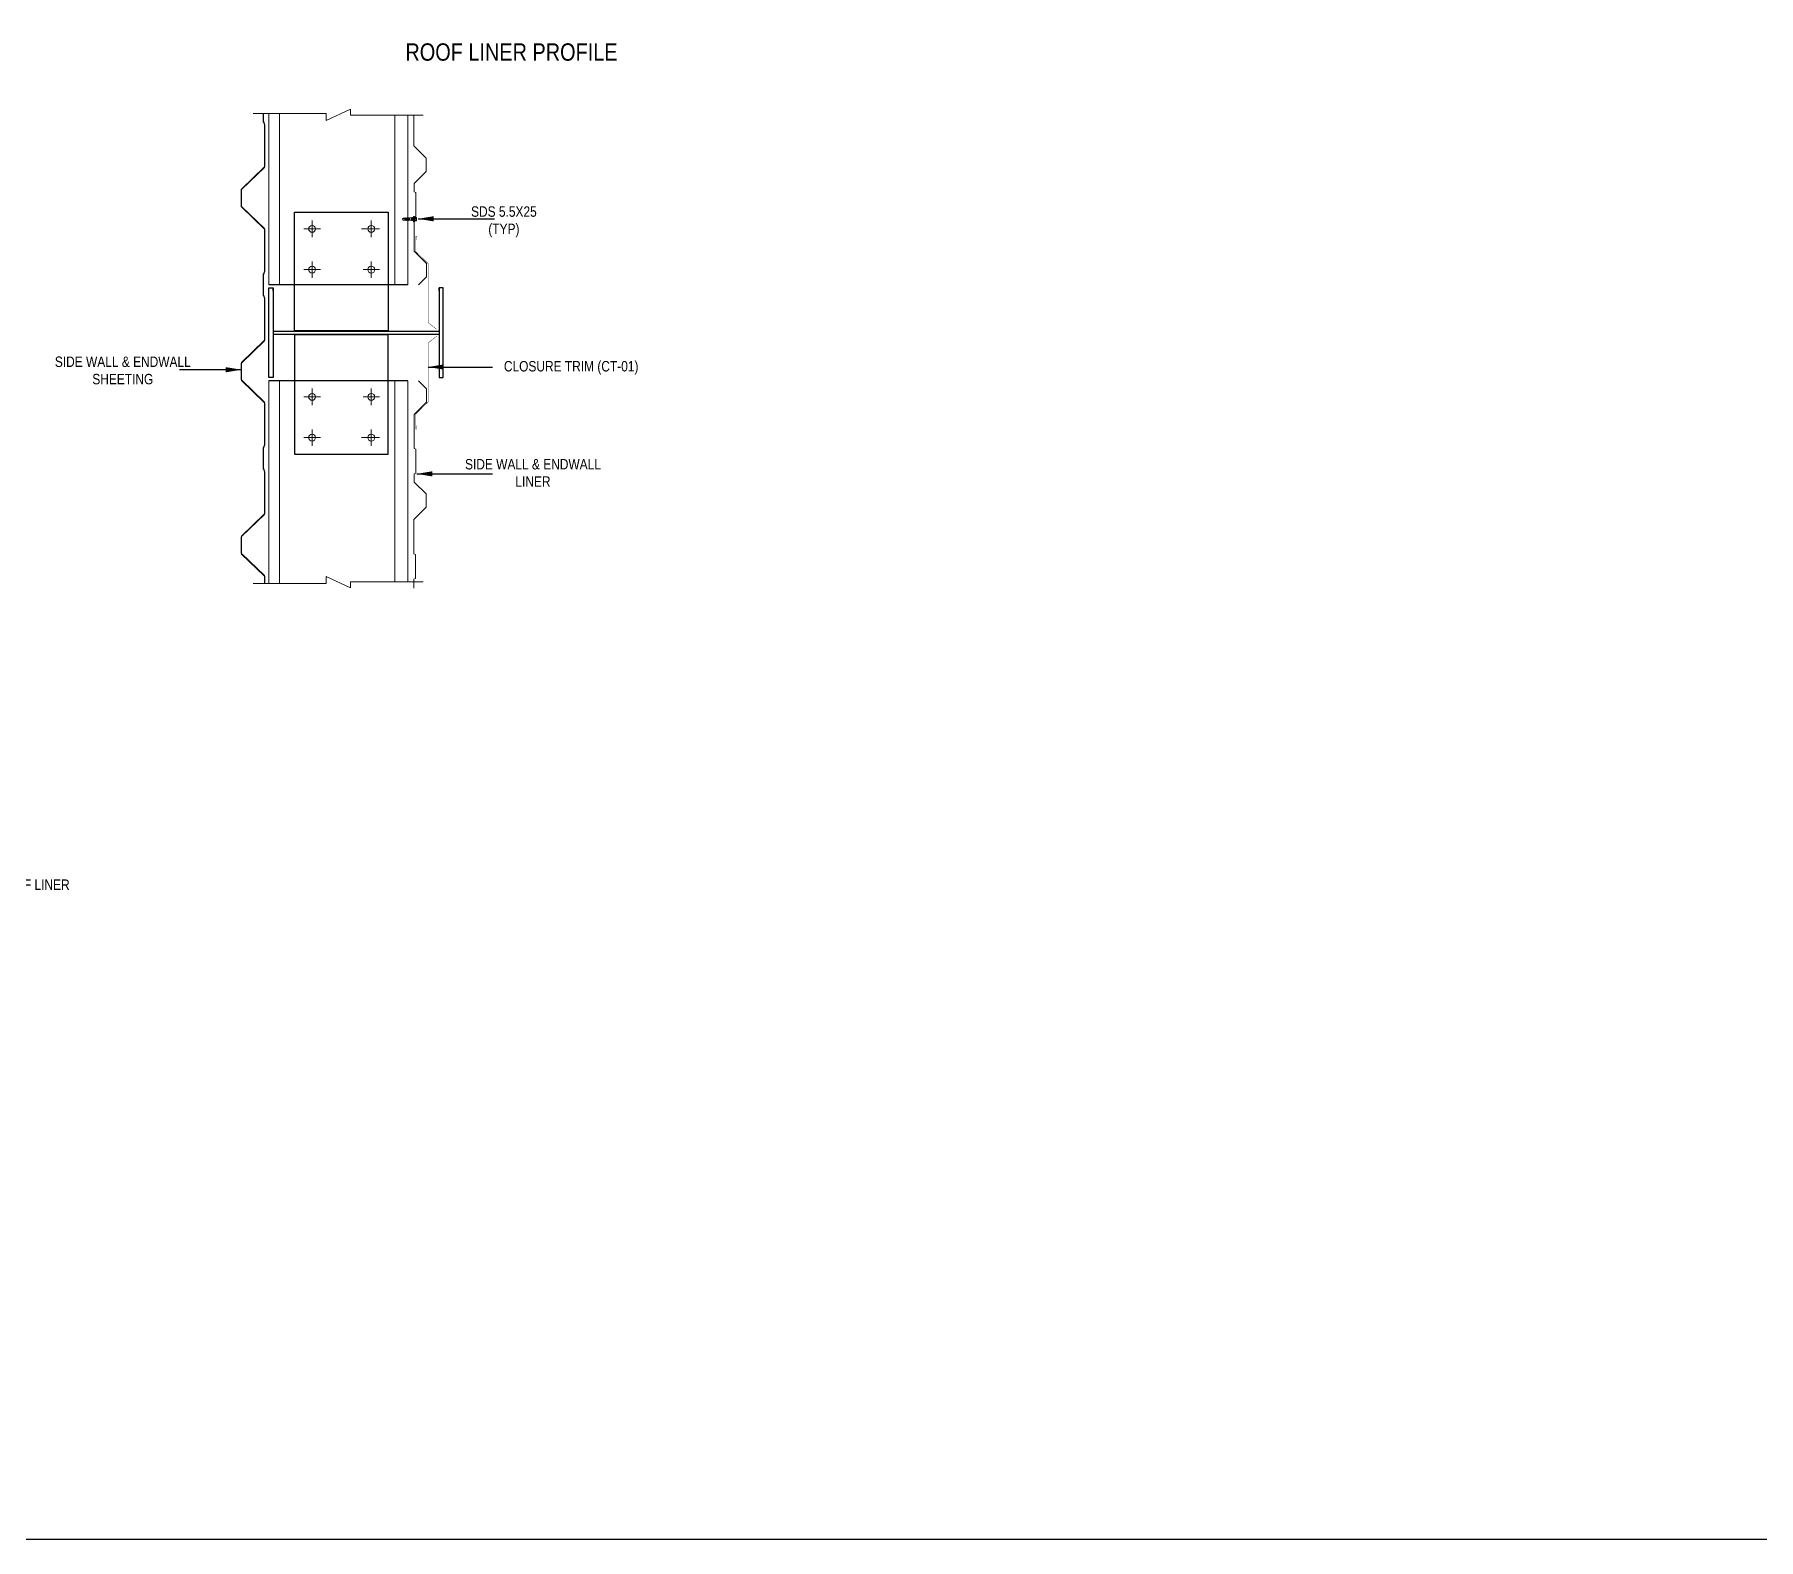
# Model space of a CAD drawing. Header units: millimetres. Extents: x 0 to 2669304, y -3314102 to 0.
# Drawn here: x 2488947 to 2516499, y -3314102 to -3290040 of the extents above; entities that cross this region are included whole.
import ezdxf

# ---------------------------------------------------------------- set-up
doc = ezdxf.new("R2010")
doc.units = ezdxf.units.MM
doc.header["$LTSCALE"] = 0.4
doc.header["$MEASUREMENT"] = 0
for name, color, linetype in [('05', 7, 'Continuous'), ('Dim', 7, 'Continuous'), ('Hatch-Solid', 252, 'Continuous'), ('WallPanels', 86, 'Continuous')]:
    doc.layers.add(name, color=color, linetype=linetype)
doc.layers.add('AllTrims', color=11, linetype='Continuous', lineweight=9)
doc.layers.add('Outer Line', color=1, linetype='Continuous', lineweight=30)
doc.styles.get("Standard").update_dxf_attribs({"font": 'ARIALN.TTF'})
doc.styles.add('y', font='', dxfattribs={"height": 880})
doc.styles.get('y').set_extended_font_data('VNI-Helve-Condense')
doc.dimstyles.get("Standard").update_dxf_attribs({"dimtxt": 0.18, "dimasz": 500, "dimexe": 250, "dimexo": 250, "dimgap": 100, "dimtad": 1, "dimdec": 0, "dimzin": 0, "dimdsep": 46, "dimtxsty": 'y', "dimcen": 0.09, "dimadec": 0, "dimazin": 0, "dimtfac": 1, "dimtdec": 0, "dimtofl": 0, "dimtmove": 0, "dimatfit": 3, "dimfxl": 0, "dimtolj": 1, "dimtzin": 0, "dimarcsym": 0})

# ---------------------------------------------------------------- blocks, each defined once
blk = doc.blocks.new('ASF')
at = {"color": 1, "linetype": 'Continuous'}
for p, q in [((-308278.1, -173829.7), (-308284.1, -173829.7)), ((-308284.1, -173829.7), (-308284.1, -173954.7)), ((-308278.1, -173954.7), (-308278.1, -173829.7)), ((-308047.1, -173954.7), (-308047.1, -173829.7)), ((-308047.1, -173829.7), (-308041.1, -173829.7)), ((-308041.1, -173829.7), (-308041.1, -173954.7)), ((-308278.1, -173890.2), (-308047.1, -173890.2)), ((-308278.1, -173894.2), (-308047.1, -173894.2)), ((-308284.1, -173954.7), (-308278.1, -173954.7)), ((-308278.1, -173950.7), (-308278.1, -173954.7)), ((-308047.1, -173950.7), (-308047.1, -173954.7)), ((-308041.1, -173954.7), (-308047.1, -173954.7))]:
    blk.add_line(p, q, dxfattribs=at)

msp = doc.modelspace()

# ---------------------------------------------------------------- hatches: boundary and pattern name
at = {"layer": 'Hatch-Solid', "lineweight": 9}
h = msp.add_hatch(color=256, dxfattribs=at)
h.paths.add_polyline_path([(2495005.2675, -3292949.7129), (2495012.9333, -3292949.7129), (2495012.9333, -3292992.7335), (2495005.2675, -3292992.7335)])
h.paths.add_polyline_path([(2495005.2675, -3292992.7335), (2495012.9333, -3292992.7335), (2495012.9333, -3293035.754), (2495005.2675, -3293035.754)])

# ---------------------------------------------------------------- linework, layer by layer
at = {"color": 8, "lineweight": 9}
for p, q in [((2492440.3833, -3291303.283), (2493608.2584, -3291303.283)), ((2493608.2584, -3291414.245), (2493996.6254, -3291233.9317)), ((2493608.2584, -3291303.283), (2493608.2584, -3291414.245)), ((2493996.6254, -3291233.9317), (2493996.6254, -3291331.0235)), ((2493996.6254, -3291331.0235), (2495158.9524, -3291331.0235)), ((2493608.2584, -3298816.7145), (2493608.2584, -3298705.7525)), ((2493608.2584, -3298705.7525), (2493996.6254, -3298886.0657)), ((2492440.3833, -3298816.7145), (2493608.2584, -3298816.7145)), ((2493996.6254, -3298886.0657), (2493996.6254, -3298788.974)), ((2493996.6254, -3298788.974), (2495158.9524, -3298788.974))]:
    msp.add_line(p, q, dxfattribs=at)
at = {"color": 3, "lineweight": 9}
for p, q in [((2492694.2633, -3291303.283), (2492694.2633, -3294041.6527)), ((2494913.5034, -3291331.0235), (2494913.5034, -3294041.6527)), ((2492694.2633, -3298816.7145), (2492694.2633, -3295576.5422)), ((2494913.5034, -3298788.974), (2494913.5034, -3295576.5422))]:
    msp.add_line(p, q, dxfattribs=at)
at = {"color": 8, "lineweight": 9, "ltscale": 0.3}
for p, q in [((2492860.7063, -3291303.283), (2492860.7063, -3294041.6527)), ((2494705.4496, -3291331.0235), (2494705.4496, -3294041.6527)), ((2492860.7063, -3298816.7145), (2492860.7063, -3295576.5422)), ((2494705.4496, -3298788.974), (2494705.4496, -3295576.5422))]:
    msp.add_line(p, q, dxfattribs=at)
at = {"linetype": 'Continuous'}
for p, q in [((2494913.5034, -3294041.6527), (2492694.2633, -3294041.6527)), ((2494913.5034, -3295576.5422), (2492694.2633, -3295576.5422))]:
    msp.add_line(p, q, dxfattribs=at)
at = {"color": 2, "lineweight": 9}
for points in [[(2492602.9856, -3291303.283), (2492602.9856, -3291428.4341, 0.0954145724), (2492605.2078, -3291439.973), (2492623.432, -3291485.5335, -0.0954145724), (2492625.178, -3291494.5998), (2492625.178, -3292143.2957, -0.2027939562), (2492617.7685, -3292160.813), (2492257.3375, -3292510.6431, 0.2027939562), (2492247.9072, -3292532.9378), (2492247.9072, -3292775.7791, 0.2027939562), (2492257.3375, -3292798.0739), (2492617.7685, -3293147.9039, -0.2027939562), (2492625.178, -3293165.4213), (2492625.178, -3293814.1172, -0.0954145724), (2492623.432, -3293823.1834), (2492605.2078, -3293868.744, 0.0954145724), (2492602.9856, -3293880.2828), (2492602.9856, -3294013.9122)], [(2492608.5337, -3294013.9122), (2492608.5337, -3293880.2828, -0.0954145724), (2492610.3591, -3293870.8045), (2492628.5833, -3293825.2439, 0.0954145724), (2492630.7261, -3293814.1172), (2492630.7261, -3293165.4213, 0.2027939562), (2492621.6326, -3293143.9227), (2492261.2016, -3292794.0927, -0.2027939562), (2492253.4553, -3292775.7791), (2492253.4553, -3292532.9378, -0.2027939562), (2492261.2016, -3292514.6243), (2492621.6326, -3292164.7942, 0.2027939562), (2492630.7261, -3292143.2957), (2492630.7261, -3291494.5998, 0.0954145724), (2492628.5833, -3291483.473), (2492610.3591, -3291437.9125, -0.0954145724), (2492608.5337, -3291428.4341), (2492608.5337, -3291303.283)], [(2492625.178, -3291500.2623), (2492625.178, -3292143.2957, -0.2027939562), (2492617.7685, -3292160.813), (2492257.3375, -3292510.6431, 0.2027939562), (2492247.9072, -3292532.9378), (2492247.9072, -3292775.7791, 0.2027939562), (2492257.3375, -3292798.0739), (2492617.7685, -3293147.9039, -0.2027939562), (2492625.178, -3293165.4213), (2492625.178, -3293814.1172, -0.0954145724), (2492623.432, -3293823.1834), (2492605.2078, -3293868.744, 0.0954145724), (2492602.9856, -3293880.2828), (2492602.9856, -3294202.4842, 0.0954145724), (2492605.2078, -3294214.0231), (2492623.432, -3294259.5836, -0.0954145724), (2492625.178, -3294268.6499), (2492625.178, -3294917.3458, -0.2027939562), (2492617.7685, -3294934.8631), (2492257.3375, -3295284.6931, 0.2027939562), (2492247.9072, -3295306.9879), (2492247.9072, -3295549.8292, 0.2027939562), (2492257.3375, -3295572.124), (2492617.7685, -3295921.954, -0.2027939562), (2492625.178, -3295939.4713), (2492625.178, -3296588.1673, -0.0954145724), (2492623.432, -3296597.2335), (2492605.2078, -3296642.7941, 0.0954145724), (2492602.9856, -3296654.3329), (2492602.9856, -3296787.9623)], [(2492608.5337, -3296787.9623), (2492608.5337, -3296654.3329, -0.0954145724), (2492610.3591, -3296644.8546), (2492628.5833, -3296599.294, 0.0954145724), (2492630.7261, -3296588.1673), (2492630.7261, -3295939.4713, 0.2027939562), (2492621.6326, -3295917.9728), (2492261.2016, -3295568.1428, -0.2027939562), (2492253.4553, -3295549.8292), (2492253.4553, -3295306.9879, -0.2027939562), (2492261.2016, -3295288.6744), (2492621.6326, -3294938.8443, 0.2027939562), (2492630.7261, -3294917.3458), (2492630.7261, -3294268.6499, 0.0954145724), (2492628.5833, -3294257.5231), (2492610.3591, -3294211.9625, -0.0954145724), (2492608.5337, -3294202.4842), (2492608.5337, -3293880.2828, -0.0954145724), (2492610.3591, -3293870.8045), (2492628.5833, -3293825.2439, 0.0954145724), (2492630.7261, -3293814.1172), (2492630.7261, -3293165.4213, 0.2027939562), (2492621.6326, -3293143.9227), (2492261.2016, -3292794.0927, -0.2027939562), (2492253.4553, -3292775.7791), (2492253.4553, -3292532.9378, -0.2027939562), (2492261.2016, -3292514.6243), (2492621.6326, -3292164.7942, 0.2027939562), (2492630.7261, -3292143.2957), (2492630.7261, -3291500.2623)], [(2492625.178, -3294274.3124), (2492625.178, -3294917.3458, -0.2027939562), (2492617.7685, -3294934.8631), (2492257.3375, -3295284.6931, 0.2027939562), (2492247.9072, -3295306.9879), (2492247.9072, -3295549.8292, 0.2027939562), (2492257.3375, -3295572.124), (2492617.7685, -3295921.954, -0.2027939562), (2492625.178, -3295939.4713), (2492625.178, -3296588.1673, -0.0954145724), (2492623.432, -3296597.2335), (2492605.2078, -3296642.7941, 0.0954145724), (2492602.9856, -3296654.3329), (2492602.9856, -3296976.5343, 0.0954145724), (2492605.2078, -3296988.0731), (2492623.432, -3297033.6337, -0.0954145724), (2492625.178, -3297042.6999), (2492625.178, -3297691.3959, -0.2027939562), (2492617.7685, -3297708.9132), (2492257.3375, -3298058.7432, 0.2027939562), (2492247.9072, -3298081.038), (2492247.9072, -3298323.8793, 0.2027939562), (2492257.3375, -3298346.1741), (2492617.7685, -3298696.0041, -0.2027939562), (2492625.178, -3298713.5214), (2492625.178, -3298816.7145)], [(2492630.7261, -3298816.7145), (2492630.7261, -3298713.5214, 0.2027939562), (2492621.6326, -3298692.0229), (2492261.2016, -3298342.1928, -0.2027939562), (2492253.4553, -3298323.8793), (2492253.4553, -3298081.038, -0.2027939562), (2492261.2016, -3298062.7244), (2492621.6326, -3297712.8944, 0.2027939562), (2492630.7261, -3297691.3959), (2492630.7261, -3297042.6999, 0.0954145724), (2492628.5833, -3297031.5732), (2492610.3591, -3296986.0126, -0.0954145724), (2492608.5337, -3296976.5343), (2492608.5337, -3296654.3329, -0.0954145724), (2492610.3591, -3296644.8546), (2492628.5833, -3296599.294, 0.0954145724), (2492630.7261, -3296588.1673), (2492630.7261, -3295939.4713, 0.2027939562), (2492621.6326, -3295917.9728), (2492261.2016, -3295568.1428, -0.2027939562), (2492253.4553, -3295549.8292), (2492253.4553, -3295306.9879, -0.2027939562), (2492261.2016, -3295288.6744), (2492621.6326, -3294938.8443, 0.2027939562), (2492630.7261, -3294917.3458), (2492630.7261, -3294274.3124)], [(2492625.178, -3297048.3625), (2492625.178, -3297691.3959, -0.2027939562), (2492617.7685, -3297708.9132), (2492257.3375, -3298058.7432, 0.2027939562), (2492247.9072, -3298081.038), (2492247.9072, -3298323.8793, 0.2027939562), (2492257.3375, -3298346.1741), (2492617.7685, -3298696.0041, -0.2027939562), (2492625.178, -3298713.5214), (2492625.178, -3298816.7145)], [(2492630.7261, -3298816.7145), (2492630.7261, -3298713.5214, 0.2027939562), (2492621.6326, -3298692.0229), (2492261.2016, -3298342.1928, -0.2027939562), (2492253.4553, -3298323.8793), (2492253.4553, -3298081.038, -0.2027939562), (2492261.2016, -3298062.7244), (2492621.6326, -3297712.8944, 0.2027939562), (2492630.7261, -3297691.3959), (2492630.7261, -3297048.3625)]]:
    msp.add_lwpolyline(points, format="xyb", dxfattribs=at)
at = {"color": 3, "lineweight": 9}
for points in [[(2495084.5803, -3294043.1124), (2495213.105, -3293914.5877), (2495213.105, -3293700.808), (2495016.9682, -3293504.6712), (2495016.9682, -3292957.6414), (2495043.0334, -3292948.1545), (2495043.0334, -3292563.9804), (2495016.9682, -3292554.4935), (2495016.9682, -3292421.4362), (2495205.9627, -3292232.4417), (2495205.9627, -3292018.6621), (2495009.8259, -3291822.5253), (2495009.8259, -3291331.0235)], [(2495084.5803, -3295575.0826), (2495213.105, -3295703.6073), (2495213.105, -3295917.3869), (2495016.9682, -3296113.5237), (2495016.9682, -3296660.5535), (2495043.0334, -3296670.0405), (2495043.0334, -3297054.2145), (2495016.9682, -3297063.7014), (2495016.9682, -3297196.7588), (2495205.9627, -3297385.7532), (2495205.9627, -3297599.5329), (2495009.8259, -3297795.6696), (2495009.8259, -3298342.6995), (2495035.891, -3298352.1864), (2495035.891, -3298736.3604), (2495009.8259, -3298745.8473), (2495009.8259, -3298889.8028)]]:
    msp.add_lwpolyline(points, dxfattribs=at)
at = {"linetype": 'Continuous'}
for points in [[(2494600.8348, -3294775.641), (2493100.48, -3294775.641), (2493100.48, -3292881.4722), (2494600.8348, -3292881.4722)], [(2494600.8348, -3294842.5539), (2493100.48, -3294842.5539), (2493100.48, -3296751.8713), (2494600.8348, -3296751.8713)]]:
    msp.add_lwpolyline(points, close=True, dxfattribs=at)
at = {"layer": '05', "color": 6, "lineweight": 5}
for p, q in [((2493100.48, -3294775.7656), (2493100.48, -3292881.4722)), ((2494260.0059, -3292881.297), (2493269.8997, -3292881.4573)), ((2494600.8348, -3294775.641), (2494600.8348, -3292881.297)), ((2493100.48, -3294842.4293), (2493100.48, -3296751.8713)), ((2494600.8348, -3294842.5539), (2494600.8348, -3296752.0465)), ((2494260.0059, -3296752.0465), (2493269.8997, -3296751.8862))]:
    msp.add_line(p, q, dxfattribs=at)
at = {"layer": 'AllTrims', "color": 4, "lineweight": 9}
for points in [[(2495375.3743, -3294753.6124, 6.1339, 6.1339, 0), (2495236.605, -3294646.6124, 6.1339, 6.1339, 0), (2495236.605, -3294093.6124, 6.1339, 6.1339, 0), (2495236.605, -3293700.808, 6.1339, 6.1339, 0), (2495042.2544, -3293512.4801, 6.1339, 6.1339, 0), (2495042.2544, -3293365.1251, 6.1339, 6.1339, 0), (2495042.2544, -3293266.8533, 6.1339, 6.1339, 0), (2495054.2823, -3293266.8533, 6.1339, 6.1339, 0), (2495054.2823, -3293326.9929, 0, 0, 0)], [(2495375.3743, -3294864.5826, 6.1339, 6.1339, 0), (2495236.605, -3294971.5826, 6.1339, 6.1339, 0), (2495236.605, -3295524.5826, 6.1339, 6.1339, 0), (2495236.605, -3295917.3869, 6.1339, 6.1339, 0), (2495042.2544, -3296105.7148, 6.1339, 6.1339, 0), (2495042.2544, -3296253.0699, 6.1339, 6.1339, 0), (2495042.2544, -3296351.3416, 6.1339, 6.1339, 0), (2495054.2823, -3296351.3416, 6.1339, 6.1339, 0), (2495054.2823, -3296291.202, 0, 0, 0)]]:
    msp.add_lwpolyline(points, format="xyseb", dxfattribs=at)
at = {"layer": 'Dim', "lineweight": 5}
for p, q in [((2493516.4446, -3293148.2445), (2493252.1303, -3293148.2445)), ((2493384.2874, -3293280.4017), (2493384.2874, -3293016.0873)), ((2494436.8364, -3293148.2445), (2494172.522, -3293148.2445)), ((2494198.2794, -3293148.2445), (2494462.5938, -3293148.2445)), ((2494330.4366, -3293280.4017), (2494330.4366, -3293016.0873)), ((2493516.4446, -3293799.6188), (2493252.1303, -3293799.6188)), ((2493384.2874, -3293667.4616), (2493384.2874, -3293931.776)), ((2494198.2794, -3293799.6188), (2494462.5938, -3293799.6188)), ((2494330.4366, -3293667.4616), (2494330.4366, -3293931.776)), ((2493384.2874, -3295965.8819), (2493384.2874, -3295701.5675)), ((2494330.4366, -3295965.8819), (2494330.4366, -3295701.5675)), ((2493516.4446, -3295833.7247), (2493252.1303, -3295833.7247)), ((2494198.2794, -3295833.7247), (2494462.5938, -3295833.7247)), ((2493516.4446, -3296485.099), (2493252.1303, -3296485.099)), ((2493384.2874, -3296352.9418), (2493384.2874, -3296617.2562)), ((2494436.8364, -3296485.099), (2494172.522, -3296485.099)), ((2494198.2794, -3296485.099), (2494462.5938, -3296485.099)), ((2494330.4366, -3296352.9418), (2494330.4366, -3296617.2562))]:
    msp.add_line(p, q, dxfattribs=at)
for centre in [(2493384.2874, -3293148.2445), (2494330.4366, -3293148.2445), (2493384.2874, -3293799.6188), (2494330.4366, -3293799.6188), (2493384.2874, -3295833.7247), (2494330.4366, -3295833.7247), (2493384.2874, -3296485.099), (2494330.4366, -3296485.099)]:
    msp.add_circle(centre, 55.0143, dxfattribs=at)
at = {"layer": 'Outer Line'}
msp.add_lwpolyline([(2169346.6817, -3073386.0148), (2669303.996, -3073386.0148), (2669303.996, -3314102.072), (2169346.6817, -3314102.072)], close=True, dxfattribs=at)
at = {"layer": 'WallPanels', "lineweight": 9}
for p, q in [((2494941.8324, -3292973.6785), (2494937.0074, -3293011.0765)), ((2494971.5942, -3292973.6785), (2494941.8324, -3292973.6785)), ((2494942.7717, -3293011.0765), (2494942.7717, -3292973.6785)), ((2494966.6954, -3293011.0765), (2494971.5942, -3292973.6785)), ((2495005.2675, -3292949.7129), (2495005.2675, -3293035.754)), ((2495012.9333, -3292949.7129), (2495005.2675, -3292949.7129)), ((2495012.9333, -3292946.906), (2495012.9333, -3292992.7335)), ((2495012.9333, -3292946.906), (2495015.7381, -3292946.906)), ((2495055.0227, -3292992.7335), (2495055.0227, -3292975.1716)), ((2494942.7717, -3293011.0765), (2494966.6954, -3293011.0765)), ((2495012.9333, -3293035.754), (2495005.2675, -3293035.754)), ((2495012.9333, -3293035.754), (2495005.2675, -3293035.754)), ((2495012.9333, -3292995.8027), (2495012.9333, -3292992.7335)), ((2495012.9333, -3293038.5609), (2495012.9333, -3292992.7335)), ((2495012.9333, -3293038.5609), (2495015.7381, -3293038.5609)), ((2495055.0227, -3292992.7335), (2495055.0227, -3293010.2954))]:
    msp.add_line(p, q, dxfattribs=at)
for points in [[(2494906.9726, -3292978.6494), (2494902.9297, -3292978.6494), (2494900.4306, -3292973.6785), (2494896.2024, -3292978.6494), (2494892.1595, -3292978.6494), (2494889.6604, -3292973.6785), (2494885.4322, -3292978.6494), (2494881.3893, -3292978.6494), (2494878.8902, -3292973.6785), (2494874.662, -3292978.6494), (2494869.1935, -3292978.6494), (2494867.7536, -3292975.7853), (2494865.3174, -3292978.6494), (2494841.1324, -3292978.6494)], [(2494867.7536, -3292975.7853), (2494866.391, -3292983.6202)], [(2494878.8902, -3292973.6785), (2494872.2624, -3293011.7885)], [(2494889.6604, -3292973.6785), (2494883.0326, -3293011.7885)], [(2494900.4306, -3292973.6785), (2494893.8028, -3293011.7885)], [(2494911.2008, -3292973.6785), (2494904.573, -3293011.7885)], [(2494917.7429, -3292978.6494), (2494913.7, -3292978.6494), (2494911.2008, -3292973.6785), (2494906.9726, -3292978.6494)], [(2494921.971, -3292973.6785), (2494915.3432, -3293011.7885)], [(2494928.5131, -3292978.6494), (2494924.4702, -3292978.6494), (2494921.971, -3292973.6785), (2494917.7429, -3292978.6494)], [(2494932.7412, -3292973.6785), (2494926.1134, -3293011.7885)], [(2494939.3859, -3292978.6494), (2494935.2404, -3292978.6494), (2494932.7412, -3292973.6785), (2494928.5131, -3292978.6494)], [(2494939.3859, -3292978.6494), (2494941.8324, -3292973.6785)], [(2494975.8224, -3292968.7076), (2494969.1945, -3293016.0473)], [(2494982.3644, -3292973.6785), (2494978.3215, -3292973.6785), (2494975.8224, -3292968.7076), (2494971.5942, -3292973.6785)], [(2494978.3215, -3292973.6785), (2494973.4227, -3293011.0765)], [(2494982.3644, -3292973.6785), (2494977.4656, -3293011.0765)], [(2494986.5926, -3292968.7076), (2494979.9648, -3293016.0473)], [(2494993.2372, -3292973.6785), (2494989.0917, -3292973.6785), (2494986.5926, -3292968.7076), (2494982.3644, -3292973.6785)], [(2494989.0917, -3292973.6785), (2494984.1929, -3293011.0765)], [(2494989.0917, -3292973.6785), (2494984.1929, -3293011.0765)], [(2494993.1346, -3292973.6785), (2494988.2358, -3293011.0765)], [(2494997.3628, -3292968.7076), (2494990.735, -3293016.0473)], [(2495004.4779, -3292973.6785), (2494999.8619, -3292973.6785), (2494997.3628, -3292968.7076), (2494993.1346, -3292973.6785)], [(2494999.8619, -3292973.6785), (2494994.9631, -3293011.0765)], [(2495024.1007, -3292992.7335), (2495024.1007, -3292965.1519), (2495027.746, -3292965.1519), (2495027.746, -3292992.7335)], [(2495027.746, -3292968.5344), (2495051.4405, -3292968.5344)], [(2494841.1324, -3292978.6494), (2494827.0483, -3292992.7335), (2494841.1324, -3293006.8176)], [(2494827.0483, -3292992.7335), (2494864.7373, -3292983.6202)], [(2494841.1324, -3292985.2772), (2494827.0483, -3292992.7335)], [(2494841.1324, -3292978.6494), (2494841.1324, -3292985.2772)], [(2494841.1324, -3292985.2772), (2494864.7373, -3292983.6202)], [(2494902.0738, -3293006.8176), (2494898.0309, -3293006.8176), (2494893.8028, -3293011.7885), (2494891.3036, -3293006.8176), (2494887.2607, -3293006.8176), (2494883.0326, -3293011.7885), (2494880.5334, -3293006.8176), (2494876.4905, -3293006.8176), (2494872.2624, -3293011.7885), (2494869.7632, -3293006.8176), (2494841.1324, -3293006.8176)], [(2494865.3174, -3292978.6494), (2494866.391, -3292983.6202), (2494869.1935, -3292978.6494)], [(2494874.662, -3292978.6494), (2494869.7632, -3293006.8176)], [(2494881.3893, -3292978.6494), (2494876.4905, -3293006.8176)], [(2494885.4322, -3292978.6494), (2494880.5334, -3293006.8176)], [(2494892.1595, -3292978.6494), (2494887.2607, -3293006.8176)], [(2494896.2024, -3292978.6494), (2494891.3036, -3293006.8176)], [(2494902.9297, -3292978.6494), (2494898.0309, -3293006.8176)], [(2494906.9726, -3292978.6494), (2494902.0738, -3293006.8176)], [(2494912.844, -3293006.8176), (2494908.8011, -3293006.8176), (2494904.573, -3293011.7885), (2494902.0738, -3293006.8176)], [(2494913.7, -3292978.6494), (2494908.8011, -3293006.8176)], [(2494917.7429, -3292978.6494), (2494912.844, -3293006.8176)], [(2494923.6142, -3293006.8176), (2494919.5713, -3293006.8176), (2494915.3432, -3293011.7885), (2494912.844, -3293006.8176)], [(2494940.6303, -3293006.8172), (2494937.0074, -3293011.0765), (2494934.8662, -3293006.8176), (2494930.3415, -3293006.8176), (2494926.1134, -3293011.7885), (2494923.6142, -3293006.8176)], [(2494935.2404, -3292978.6494), (2494930.3415, -3293006.8176)], [(2494934.8662, -3293006.8176), (2494939.3859, -3292978.6494)], [(2494942.7717, -3292978.6494), (2494940.6303, -3293006.8172)], [(2494942.7717, -3293011.0765), (2494940.6303, -3293006.8172)], [(2494977.4656, -3293011.0765), (2494973.4227, -3293011.0765), (2494969.1945, -3293016.0473), (2494966.6954, -3293011.0765)], [(2494988.2358, -3293011.0765), (2494984.1929, -3293011.0765), (2494979.9648, -3293016.0473), (2494977.4656, -3293011.0765)], [(2495006.1, -3293011.0765), (2494994.9631, -3293011.0765), (2494990.735, -3293016.0473), (2494988.2358, -3293011.0765)], [(2495024.1007, -3292992.7335), (2495024.1007, -3293020.315), (2495027.746, -3293020.315), (2495027.746, -3292992.7335)], [(2495051.4405, -3292983.5143), (2495027.746, -3292983.5143)], [(2495051.4405, -3293001.9526), (2495027.746, -3293001.9526)], [(2495027.746, -3293016.9325), (2495051.4405, -3293016.9325)]]:
    msp.add_lwpolyline(points, dxfattribs=at)
for points in [[(2495051.4405, -3292968.5344, -0.1781289172), (2495052.6679, -3292968.9861, -0.1035505941), (2495054.0181, -3292970.7282, -0.0635896634), (2495054.7831, -3292972.9917, -0.0497731345), (2495055.0858, -3292976.0244, -0.0497731345), (2495054.7831, -3292979.0571, -0.0635896634), (2495054.0181, -3292981.3206, -0.1035505941), (2495052.6679, -3292983.0627, -0.1781289172), (2495051.4405, -3292983.5143, -0.2668059522), (2495052.4802, -3292984.1116, -0.072852256), (2495054.0181, -3292987.9352, -0.0343301838), (2495054.7757, -3292992.393, -0.0013696464), (2495054.8088, -3292992.7335, -0.0013696464)], [(2495051.4405, -3293016.9325, 0.1781289172), (2495052.6679, -3293016.4809, 0.1035505941), (2495054.0181, -3293014.7388, 0.0635896634), (2495054.7831, -3293012.4753, 0.0497731345), (2495055.0858, -3293009.4426, 0.0497731345), (2495054.7831, -3293006.4099, 0.0635896634), (2495054.0181, -3293004.1464, 0.1035505941), (2495052.6679, -3293002.4042, 0.1781289172), (2495051.4405, -3293001.9526, 0.2668059522), (2495052.4802, -3293001.3553, 0.072852256), (2495054.0181, -3292997.5317, 0.0343301838), (2495054.7757, -3292993.0739, 0.0013696464), (2495054.8088, -3292992.7335, 0.0013696464)]]:
    msp.add_lwpolyline(points, format="xyb", dxfattribs=at)
for centre, radius, start, end in [((2495014.1526, -3292951.7348), 5.0824, 25.67096667, 71.82267515), ((2494938.976, -3292979.9024), 85.3436, 4.10433414, 20.84538452), ((2494838.8013, -3292953.4331), 53.4354, 272.50031635, 300.60878949), ((2494862.041, -3292991.7898), 8.603, 297.46820969, 71.73467512), ((2495014.1526, -3293033.7321), 5.0824, 288.17732485, 334.32903333), ((2494938.976, -3293005.5645), 85.3436, 339.15461548, 355.89566586)]:
    msp.add_arc(centre, radius, start, end, dxfattribs=at)

# ---------------------------------------------------------------- block references
at = {"color": 3, "lineweight": 9, "xscale": -11.46753515416935, "yscale": 11.46753515410489, "zscale": 11.46753515413504, "rotation": 180}
msp.add_blockref('ASF', (6027952.9979, -5288923.5463), dxfattribs=at)

# ---------------------------------------------------------------- texts
at = {"color": 2, "lineweight": 9}
msp.add_text('ROOF LINER PROFILE', height=277.405008, dxfattribs=at).set_placement((2494875.2042, -3290459.3447))
at = {"color": 2, "lineweight": 9, "attachment_point": 5}
for s, insert, char_height in [('\\A1;SDS 5.5X25', (2496449.0967, -3292872.1314), 166.443005), ('\\A1;(TYP)', (2496449.0967, -3293172.8646), 166.44301), ('\\A1;SIDE WALL & ENDWALL\\PSHEETING', (2490358.7026, -3295412.2707), 166.443005), ('\\A1;CLOSURE TRIM (CT-01)', (2497524.203, -3295369.0826), 166.443005), ('\\A1;SIDE WALL & ENDWALL\\PLINER', (2496913.741, -3297049.0404), 166.443005), ('\\A1;ROOF LINER', (2488926.5045, -3303633.5769), 166.443005)]:
    msp.add_mtext(s, dxfattribs=dict(at, insert=insert, char_height=char_height))

# ---------------------------------------------------------------- leaders
at = {"color": 2, "lineweight": 9}
for points in [[(2495076.5324, -3292986.9997), (2496299.9327, -3292986.9997)], [(2492253.4553, -3295399.8498), (2491265.6126, -3295399.8498)], [(2495236.605, -3295356.6617), (2496264.293, -3295356.6617)], [(2495055.3927, -3297064.8292), (2496264.293, -3297064.8292)]]:
    msp.add_leader(points, dimstyle='Standard', override={"dimasz": 250, "dimgap": 15}, dxfattribs=at)

doc.saveas('drawing.dxf')
